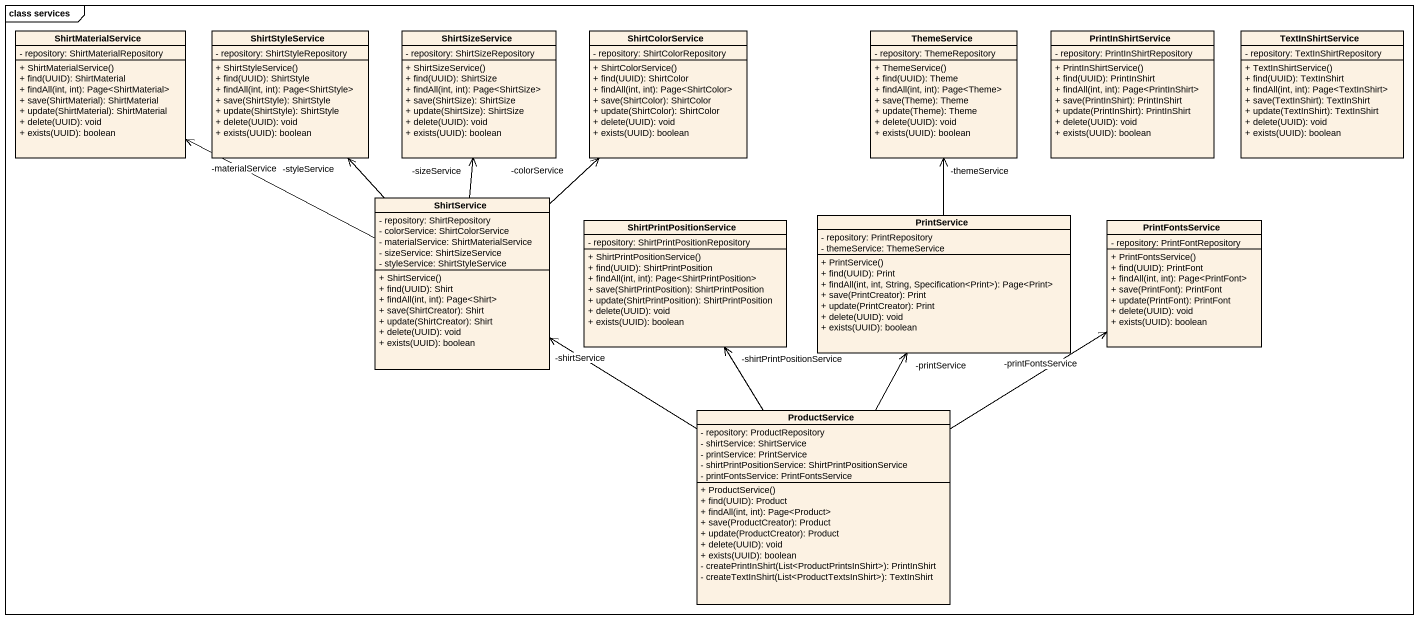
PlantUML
@startuml
mainframe class services
hide circle
hide empty members
skinparam classAttributeIconSize 0
class ShirtMaterialService {
  - repository: ShirtMaterialRepository
  + ShirtMaterialService()
  + find(UUID): ShirtMaterial
  + findAll(int, int): Page<ShirtMaterial>
  + save(ShirtMaterial): ShirtMaterial
  + update(ShirtMaterial): ShirtMaterial
  + delete(UUID): void
  + exists(UUID): boolean
}
class ShirtStyleService {
  - repository: ShirtStyleRepository
  + ShirtStyleService()
  + find(UUID): ShirtStyle
  + findAll(int, int): Page<ShirtStyle>
  + save(ShirtStyle): ShirtStyle
  + update(ShirtStyle): ShirtStyle
  + delete(UUID): void
  + exists(UUID): boolean
}
class ShirtSizeService {
  - repository: ShirtSizeRepository
  + ShirtSizeService()
  + find(UUID): ShirtSize
  + findAll(int, int): Page<ShirtSize>
  + save(ShirtSize): ShirtSize
  + update(ShirtSize): ShirtSize
  + delete(UUID): void
  + exists(UUID): boolean
}
class ShirtColorService {
  - repository: ShirtColorRepository
  + ShirtColorService()
  + find(UUID): ShirtColor
  + findAll(int, int): Page<ShirtColor>
  + save(ShirtColor): ShirtColor
  + update(ShirtColor): ShirtColor
  + delete(UUID): void
  + exists(UUID): boolean
}
class ThemeService {
  - repository: ThemeRepository
  + ThemeService()
  + find(UUID): Theme
  + findAll(int, int): Page<Theme>
  + save(Theme): Theme
  + update(Theme): Theme
  + delete(UUID): void
  + exists(UUID): boolean
}
class PrintInShirtService {
  - repository: PrintInShirtRepository
  + PrintInShirtService()
  + find(UUID): PrintInShirt
  + findAll(int, int): Page<PrintInShirt>
  + save(PrintInShirt): PrintInShirt
  + update(PrintInShirt): PrintInShirt
  + delete(UUID): void
  + exists(UUID): boolean
}
class TextInShirtService {
  - repository: TextInShirtRepository
  + TextInShirtService()
  + find(UUID): TextInShirt
  + findAll(int, int): Page<TextInShirt>
  + save(TextInShirt): TextInShirt
  + update(TextInShirt): TextInShirt
  + delete(UUID): void
  + exists(UUID): boolean
}
class ShirtService {
  - repository: ShirtRepository
  - colorService: ShirtColorService
  - materialService: ShirtMaterialService
  - sizeService: ShirtSizeService
  - styleService: ShirtStyleService
  + ShirtService()
  + find(UUID): Shirt
  + findAll(int, int): Page<Shirt>
  + save(ShirtCreator): Shirt
  + update(ShirtCreator): Shirt
  + delete(UUID): void
  + exists(UUID): boolean
}
class ShirtPrintPositionService {
  - repository: ShirtPrintPositionRepository
  + ShirtPrintPositionService()
  + find(UUID): ShirtPrintPosition
  + findAll(int, int): Page<ShirtPrintPosition>
  + save(ShirtPrintPosition): ShirtPrintPosition
  + update(ShirtPrintPosition): ShirtPrintPosition
  + delete(UUID): void
  + exists(UUID): boolean
}
class PrintService {
  - repository: PrintRepository
  - themeService: ThemeService
  + PrintService()
  + find(UUID): Print
  + findAll(int, int, String, Specification<Print>): Page<Print>
  + save(PrintCreator): Print
  + update(PrintCreator): Print
  + delete(UUID): void
  + exists(UUID): boolean
}
class PrintFontsService {
  - repository: PrintFontRepository
  + PrintFontsService()
  + find(UUID): PrintFont
  + findAll(int, int): Page<PrintFont>
  + save(PrintFont): PrintFont
  + update(PrintFont): PrintFont
  + delete(UUID): void
  + exists(UUID): boolean
}
class ProductService {
  - repository: ProductRepository
  - shirtService: ShirtService
  - printService: PrintService
  - shirtPrintPositionService: ShirtPrintPositionService
  - printFontsService: PrintFontsService
  + ProductService()
  + find(UUID): Product
  + findAll(int, int): Page<Product>
  + save(ProductCreator): Product
  + update(ProductCreator): Product
  + delete(UUID): void
  + exists(UUID): boolean
  - createPrintInShirt(List<ProductPrintsInShirt>): PrintInShirt
  - createTextInShirt(List<ProductTextsInShirt>): TextInShirt
}
ShirtService -left-> "-materialService" ShirtMaterialService
ShirtService -up-> "-styleService" ShirtStyleService
ShirtService -up-> "-sizeService" ShirtSizeService
ShirtService -up-> "-colorService" ShirtColorService
PrintService -up-> "-themeService" ThemeService
ProductService -up-> "-shirtService" ShirtService
ProductService -up-> "-shirtPrintPositionService" ShirtPrintPositionService
ProductService -up-> "-printService" PrintService
ProductService -up-> "-printFontsService" PrintFontsService
@enduml
